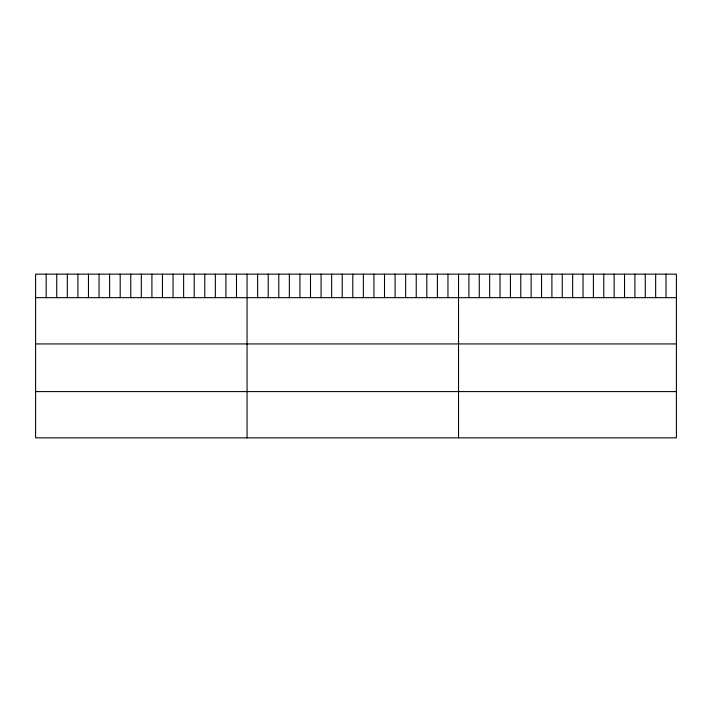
<?xml version="1.0" encoding="UTF-8"?>
<svg xmlns="http://www.w3.org/2000/svg" width="712" height="712" viewBox="0 0 712 712"><rect width="100%" height="100%" fill="white"/><g stroke="black" fill="none" stroke-linecap="round" stroke-linejoin="round"><path stroke-width="1.07" d="M676.4 297.669L676.4 437.853L35.6 437.853L35.6 274.147L676.4 274.147L676.4 297.669L35.6 297.669M35.6 343.932L676.4 343.932M35.6 391.591L676.4 391.591M666.023 274.147L666.023 297.669M655.654 274.147L655.654 297.669M645.277 274.147L645.277 297.669M634.899 274.147L634.899 297.669M624.522 274.147L624.522 297.669M614.153 274.147L614.153 297.669M603.776 274.147L603.776 297.669M593.399 274.147L593.399 297.669M583.03 274.147L583.03 297.669M572.653 274.147L572.653 297.669M562.275 274.147L562.275 297.669M551.898 274.147L551.898 297.669M541.529 274.147L541.529 297.669M531.152 274.147L531.152 297.669M520.775 274.147L520.775 297.669M510.406 274.147L510.406 297.669M500.029 274.147L500.029 297.669M489.651 274.147L489.651 297.669M479.274 274.147L479.274 297.669M468.905 274.147L468.905 297.669M458.528 274.147L458.528 437.853M447.955 274.147L447.955 297.669M437.382 274.147L437.382 297.669M426.808 274.147L426.808 297.669M416.235 274.147L416.235 297.669M405.662 274.147L405.662 297.669M395.089 274.147L395.089 297.669M384.516 274.147L384.516 297.669M373.942 274.147L373.942 297.669M363.369 274.147L363.369 297.669M352.796 274.147L352.796 297.669M342.223 274.147L342.223 297.669M331.65 274.147L331.65 297.669M321.076 274.147L321.076 297.669M310.503 274.147L310.503 297.669M299.93 274.147L299.93 297.669M289.357 274.147L289.357 297.669M278.784 274.147L278.784 297.669M268.21 274.147L268.21 297.669M257.637 274.147L257.637 297.669M247.064 274.147L247.064 437.853M236.491 274.147L236.491 297.669M225.918 274.147L225.918 297.669M215.344 274.147L215.344 297.669M204.771 274.147L204.771 297.669M194.198 274.147L194.198 297.669M183.625 274.147L183.625 297.669M173.052 274.147L173.052 297.669M162.478 274.147L162.478 297.669M151.905 274.147L151.905 297.669M141.332 274.147L141.332 297.669M130.759 274.147L130.759 297.669M120.186 274.147L120.186 297.669M109.612 274.147L109.612 297.669M99.039 274.147L99.039 297.669M88.466 274.147L88.466 297.669M77.893 274.147L77.893 297.669M67.32 274.147L67.32 297.669M56.746 274.147L56.746 297.669M46.173 274.147L46.173 297.669"/></g></svg>
